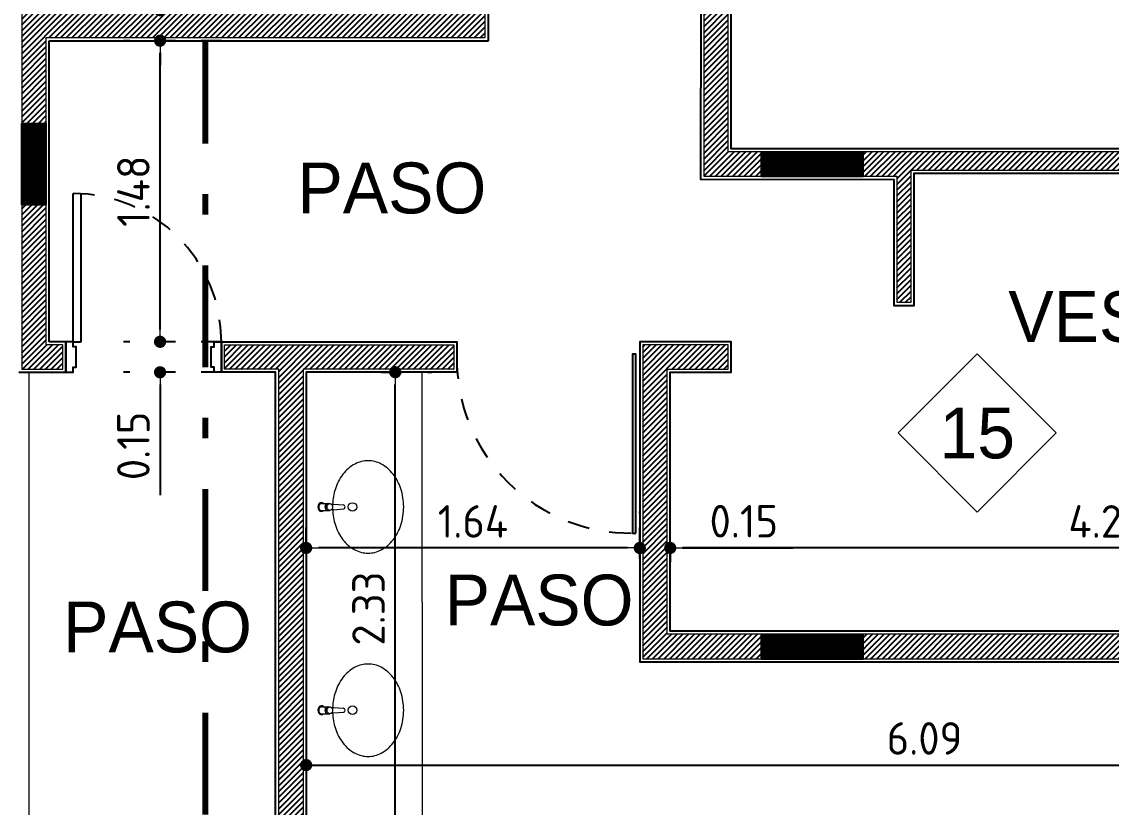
# Model space of a CAD drawing. Extents: x 233 to 569, y -241 to -74.
# Drawn here: x 408.73 to 414.09, y -176.82 to -172.95 of the extents above; entities that cross this region are included whole.
import ezdxf
from ezdxf.enums import TextEntityAlignment as Align

# ---------------------------------------------------------------- set-up
doc = ezdxf.new("R2010")
doc.units = 0
doc.header["$MEASUREMENT"] = 0
for name, pattern in [('ACAD_ISO02W100', [15, 12, -3]), ('DASHDOT', [1, 0.5, -0.25, 0, -0.25]), ('DOT2', [0.125, 0, -0.125])]:
    doc.linetypes.add(name, pattern=pattern)
doc.layers.get('0').update_dxf_attribs({"linetype": 'CONTINUOUS', "lineweight": 50})
doc.layers.get('DEFPOINTS').update_dxf_attribs({"linetype": 'CONTINUOUS'})
for name, color, linetype in [('2D PA ABERTURAS CORTE', 1, 'CONTINUOUS'), ('2D PA ARTEFACTOS SANITARIOS', 8, 'CONTINUOUS'), ('2D PA MUROS', 7, 'CONTINUOUS'), ('2D PB MUROS MAMP. HATCH', 10, 'CONTINUOUS'), ('2D PLATEA ESTRUCTURA COLUMNAS HATCH', 92, 'CONTINUOUS')]:
    doc.layers.add(name, color=color, linetype=linetype)
for name, color, linetype, lineweight in [('2D PA ESTRUCTURA COLUMNAS BORDES', 95, 'CONTINUOUS', 9), ('COTAS', 1, 'CONTINUOUS', 9), ('GRAFISMOS', 8, 'CONTINUOUS', 13), ('LINEAS', 2, 'CONTINUOUS', 20), ('MARCOS', 4, 'CONTINUOUS', 80), ('TEXTOGREEN', 3, 'CONTINUOUS', 40)]:
    doc.layers.add(name, color=color, linetype=linetype, lineweight=lineweight)
doc.styles.add('ARIAL', font='')
doc.styles.get("Standard").update_dxf_attribs({"font": 'bahnschrift.ttf'})
doc.styles.add('SWISSLTCNBT', font='bahnschrift.ttf')
doc.styles.get('ARIAL').set_extended_font_data('DIN')
doc.dimstyles.new('PLANTA', dxfattribs={"dimscale": 0, "dimtxt": 0.16, "dimasz": 0.06, "dimexe": 0.18, "dimexo": 0, "dimgap": 0.05, "dimtad": 1, "dimzin": 0, "dimdsep": 46, "dimtxsty": 'ARIAL', "dimblk1": 'DOT', "dimblk2": 'DOT', "dimsah": 1, "dimcen": 0.09, "dimclrd": 1, "dimclre": 1, "dimclrt": 3, "dimadec": 0, "dimazin": 0, "dimtfac": 1, "dimtofl": 0, "dimtmove": 0, "dimatfit": 3, "dimldrblk": 'DOT', "dimfxl": 0.18, "dimtolj": 1, "dimtzin": 0, "dimarcsym": 0})
pattern_1 = [(45, (-33.139532, 77.621926), (-0.0141421356, 0.0141421356), [])]
pattern_2 = [(90, (-33.139532, 77.62192647), (-0.00025, 7e-20), []), (180, (-33.139532, 77.62192647), (-9e-20, -0.00025), [])]

# ---------------------------------------------------------------- blocks, each defined once
blk = doc.blocks.new('_DOT')
at = {"color": 0, "linetype": 'ByBlock'}
blk.add_line((-0.5, 0), (-1, 0), dxfattribs=at)
at = {"color": 0, "linetype": 'ByBlock', "const_width": 0.5}
blk.add_lwpolyline([(-0.25, 0, 1), (0.25, 0, 1)], format="xyb", close=True, dxfattribs=at)
blk = doc.blocks.new('*D240')
at = {"layer": 'COTAS', "color": 1, "linetype": 'DOT2', "lineweight": -2, "transparency": 16777216}
for p, q in [((411.9177, -175.5105), (411.9177, -175.7201)), ((416.2121, -175.5105), (416.2121, -175.7201))]:
    blk.add_line(p, q, dxfattribs=at)
at = {"layer": 'COTAS', "color": 1, "lineweight": -2, "transparency": 16777216}
blk.add_line((416.1521, -175.5401), (411.9777, -175.5401), dxfattribs=at)
at = {"layer": 'DEFPOINTS', "color": 0, "transparency": 16777216}
for p in [(411.9177, -175.5105), (416.2121, -175.5105), (411.9177, -175.5401)]:
    blk.add_point(p, dxfattribs=at)
at = {"layer": 'COTAS', "color": 1, "lineweight": -2, "transparency": 16777216, "xscale": 0.06, "yscale": 0.06, "zscale": 0.06}
for p, rotation in [((411.9177, -175.5401), 179.9999999999924), ((416.2121, -175.5401), 359.9999999999924)]:
    blk.add_blockref('_DOT', p, dxfattribs=dict(at, rotation=rotation))
at = {"layer": 'COTAS', "color": 3, "transparency": 16777216, "insert": (414.0649, -175.4094), "char_height": 0.16, "attachment_point": 5, "style": 'ARIAL'}
blk.add_mtext('\\A1;4.29', dxfattribs=at)
blk = doc.blocks.new('*D242')
at = {"layer": 'COTAS', "color": 1, "linetype": 'DOT2', "lineweight": -2, "transparency": 16777216}
for p, q in [((410.126, -175.5401), (410.126, -175.3601)), ((411.7677, -175.5401), (411.7677, -175.3601))]:
    blk.add_line(p, q, dxfattribs=at)
at = {"layer": 'COTAS', "color": 1, "lineweight": -2, "transparency": 16777216}
blk.add_line((411.7077, -175.5401), (410.186, -175.5401), dxfattribs=at)
at = {"layer": 'DEFPOINTS', "color": 0, "transparency": 16777216}
for p in [(410.126, -175.5401), (410.126, -175.5401), (411.7677, -175.5401)]:
    blk.add_point(p, dxfattribs=at)
at = {"layer": 'COTAS', "color": 1, "lineweight": -2, "transparency": 16777216, "xscale": 0.06, "yscale": 0.06, "zscale": 0.06}
for p, rotation in [((410.126, -175.5401), 180.000000000004), ((411.7677, -175.5401), 3.996802888650564e-12)]:
    blk.add_blockref('_DOT', p, dxfattribs=dict(at, rotation=rotation))
at = {"layer": 'COTAS', "color": 3, "transparency": 16777216, "insert": (410.9468, -175.4094), "char_height": 0.16, "attachment_point": 5, "style": 'ARIAL'}
blk.add_mtext('\\A1;1.64', dxfattribs=at)
blk = doc.blocks.new('*D243')
at = {"layer": 'COTAS', "color": 1, "linetype": 'DOT2', "lineweight": -2, "transparency": 16777216}
for p, q in [((411.7677, -175.5938), (411.7677, -175.3601)), ((411.9177, -175.5938), (411.9177, -175.3601))]:
    blk.add_line(p, q, dxfattribs=at)
at = {"layer": 'COTAS', "color": 1, "lineweight": -2, "transparency": 16777216}
for p, q in [((411.7077, -175.5401), (411.6477, -175.5401)), ((411.9777, -175.5401), (412.5219, -175.5401))]:
    blk.add_line(p, q, dxfattribs=at)
at = {"layer": 'DEFPOINTS', "color": 0, "transparency": 16777216}
for p in [(411.9177, -175.5401), (411.7677, -175.5938), (411.9177, -175.5938)]:
    blk.add_point(p, dxfattribs=at)
at = {"layer": 'COTAS', "color": 1, "lineweight": -2, "transparency": 16777216, "xscale": 0.06, "yscale": 0.06, "zscale": 0.06}
blk.add_blockref('_DOT', (411.7677, -175.5401), dxfattribs=at)
at = {"layer": 'COTAS', "color": 1, "lineweight": -2, "transparency": 16777216, "xscale": 0.06, "yscale": 0.06, "zscale": 0.06, "rotation": 180}
blk.add_blockref('_DOT', (411.9177, -175.5401), dxfattribs=at)
at = {"layer": 'COTAS', "color": 3, "transparency": 16777216, "insert": (412.2798, -175.4086), "char_height": 0.16, "attachment_point": 5, "style": 'ARIAL'}
blk.add_mtext('\\A1;0.15', dxfattribs=at)
blk = doc.blocks.new('*D244')
at = {"layer": 'COTAS', "color": 1, "linetype": 'DOT2', "lineweight": -2, "transparency": 16777216}
for p, q in [((409.7089, -173.0449), (409.2272, -173.0449)), ((409.7089, -174.526), (409.2272, -174.526))]:
    blk.add_line(p, q, dxfattribs=at)
at = {"layer": 'COTAS', "color": 1, "lineweight": -2, "transparency": 16777216}
blk.add_line((409.4072, -174.466), (409.4072, -173.1049), dxfattribs=at)
at = {"layer": 'DEFPOINTS', "color": 0, "transparency": 16777216}
for p in [(409.4072, -173.0449), (409.7089, -173.0449), (409.7089, -174.526)]:
    blk.add_point(p, dxfattribs=at)
at = {"layer": 'COTAS', "color": 1, "lineweight": -2, "transparency": 16777216, "xscale": 0.06, "yscale": 0.06, "zscale": 0.06}
for p, rotation in [((409.4072, -173.0449), 90), ((409.4072, -174.526), 270)]:
    blk.add_blockref('_DOT', p, dxfattribs=dict(at, rotation=rotation))
at = {"layer": 'COTAS', "color": 3, "transparency": 16777216, "insert": (409.2759, -173.7854), "char_height": 0.16, "attachment_point": 5, "rotation": 90, "style": 'ARIAL'}
blk.add_mtext('\\A1;1.48', dxfattribs=at)
blk = doc.blocks.new('*D245')
at = {"layer": 'COTAS', "color": 1, "lineweight": -2, "transparency": 16777216}
for p, q in [((409.4072, -174.466), (409.4072, -174.406)), ((409.4072, -174.736), (409.4072, -175.2802))]:
    blk.add_line(p, q, dxfattribs=at)
at = {"layer": 'COTAS', "color": 1, "linetype": 'DOT2', "lineweight": -2, "transparency": 16777216}
for p, q in [((409.7089, -174.526), (409.2272, -174.526)), ((409.7089, -174.676), (409.2272, -174.676))]:
    blk.add_line(p, q, dxfattribs=at)
at = {"layer": 'DEFPOINTS', "color": 0, "transparency": 16777216}
for p in [(409.7089, -174.526), (409.4072, -174.676), (409.7089, -174.676)]:
    blk.add_point(p, dxfattribs=at)
at = {"layer": 'COTAS', "color": 1, "lineweight": -2, "transparency": 16777216, "xscale": 0.06, "yscale": 0.06, "zscale": 0.06}
for p, rotation in [((409.4072, -174.526), 270), ((409.4072, -174.676), 90)]:
    blk.add_blockref('_DOT', p, dxfattribs=dict(at, rotation=rotation))
at = {"layer": 'COTAS', "color": 3, "transparency": 16777216, "insert": (409.2758, -175.0381), "char_height": 0.16, "attachment_point": 5, "rotation": 90, "style": 'ARIAL'}
blk.add_mtext('\\A1;0.15', dxfattribs=at)
blk = doc.blocks.new('*D250')
at = {"layer": 'COTAS', "color": 1, "lineweight": -2, "transparency": 16777216}
for p, q in [((409.4072, -172.8349), (409.4072, -172.2907)), ((409.4072, -173.1049), (409.4072, -173.1649))]:
    blk.add_line(p, q, dxfattribs=at)
at = {"layer": 'COTAS', "color": 1, "linetype": 'DOT2', "lineweight": -2, "transparency": 16777216}
for p, q in [((409.3276, -172.8949), (409.5872, -172.8949)), ((409.3276, -173.0449), (409.5872, -173.0449))]:
    blk.add_line(p, q, dxfattribs=at)
at = {"layer": 'DEFPOINTS', "color": 0, "transparency": 16777216}
for p in [(409.3276, -172.8949), (409.4072, -172.8949), (409.3276, -173.0449)]:
    blk.add_point(p, dxfattribs=at)
at = {"layer": 'COTAS', "color": 1, "lineweight": -2, "transparency": 16777216, "xscale": 0.06, "yscale": 0.06, "zscale": 0.06}
for p, rotation in [((409.4072, -172.8949), 270), ((409.4072, -173.0449), 90)]:
    blk.add_blockref('_DOT', p, dxfattribs=dict(at, rotation=rotation))
at = {"layer": 'COTAS', "color": 3, "transparency": 16777216, "insert": (409.2758, -172.5328), "char_height": 0.16, "attachment_point": 5, "rotation": 90, "style": 'ARIAL'}
blk.add_mtext('\\A1;0.15', dxfattribs=at)
blk = doc.blocks.new('*D251')
at = {"layer": '2D PA ARTEFACTOS SANITARIOS', "color": 1, "linetype": 'DOT2', "lineweight": -2, "transparency": 16777216}
for p, q in [((410.126, -176.4886), (410.126, -176.788)), ((416.2121, -176.4888), (416.2121, -176.7882))]:
    blk.add_line(p, q, dxfattribs=at)
at = {"layer": '2D PA ARTEFACTOS SANITARIOS', "color": 1, "lineweight": -2, "transparency": 16777216}
blk.add_line((410.186, -176.608), (416.1521, -176.6082), dxfattribs=at)
at = {"layer": 'DEFPOINTS', "color": 0, "transparency": 16777216}
for p in [(410.126, -176.4886), (416.2121, -176.4888), (416.2121, -176.6082)]:
    blk.add_point(p, dxfattribs=at)
at = {"layer": '2D PA ARTEFACTOS SANITARIOS', "color": 1, "lineweight": -2, "transparency": 16777216, "xscale": 0.06, "yscale": 0.06, "zscale": 0.06}
for p, rotation in [((410.126, -176.608), 179.9979662513906), ((416.2121, -176.6082), 359.9979662513906)]:
    blk.add_blockref('_DOT', p, dxfattribs=dict(at, rotation=rotation))
at = {"layer": '2D PA ARTEFACTOS SANITARIOS', "color": 3, "lineweight": 20, "transparency": 16777216, "insert": (413.1691, -176.4768), "char_height": 0.16, "attachment_point": 5, "rotation": 359.998, "style": 'ARIAL'}
blk.add_mtext('\\A1;6.09', dxfattribs=at)
blk = doc.blocks.new('*D420')
at = {"layer": 'COTAS', "color": 1, "linetype": 'DOT2', "lineweight": -2, "transparency": 16777216}
for p, q in [((410.4974, -174.6756), (410.7445, -174.6756)), ((410.4974, -177.0013), (410.7445, -177.0013))]:
    blk.add_line(p, q, dxfattribs=at)
at = {"layer": 'COTAS', "color": 1, "lineweight": -2, "transparency": 16777216}
blk.add_line((410.5645, -176.9413), (410.5645, -174.7356), dxfattribs=at)
at = {"layer": 'DEFPOINTS', "color": 0, "transparency": 16777216}
for p in [(410.4974, -174.6756), (410.5645, -174.6756), (410.4974, -177.0013)]:
    blk.add_point(p, dxfattribs=at)
at = {"layer": 'COTAS', "color": 1, "lineweight": -2, "transparency": 16777216, "xscale": 0.06, "yscale": 0.06, "zscale": 0.06}
for p, rotation in [((410.5645, -174.6756), 90), ((410.5645, -177.0013), 270)]:
    blk.add_blockref('_DOT', p, dxfattribs=dict(at, rotation=rotation))
at = {"layer": 'COTAS', "color": 3, "transparency": 16777216, "insert": (410.4329, -175.8384), "char_height": 0.16, "attachment_point": 5, "rotation": 90, "style": 'ARIAL'}
blk.add_mtext('\\A1;2.33', dxfattribs=at)

msp = doc.modelspace()

# ---------------------------------------------------------------- hatches: boundary and pattern name
at = {"layer": '2D PB MUROS MAMP. HATCH'}
h = msp.add_hatch(dxfattribs=at)
h.set_pattern_fill('_USER', color=256, scale=0.02, angle=45, pattern_type=0)
h.set_pattern_definition(pattern_1)
h.paths.add_polyline_path([(408.7267, -173.4515), (408.8467, -173.4515), (408.8467, -173.0299), (409.6306, -173.0299), (409.6306, -172.9099), (408.9167, -172.9099), (408.9167, -172.0182), (408.7267, -172.0182)])
h.paths.add_polyline_path([(409.6306, -172.9099), (409.6306, -173.0299), (411.0076, -173.0299), (411.0076, -170.4957), (410.4876, -170.4957), (410.4876, -170.5857), (410.8876, -170.5857), (410.8876, -172.9099)])
h = msp.add_hatch(dxfattribs=at)
h.set_pattern_fill('_USER', color=256, scale=0.02, angle=45, pattern_type=0)
h.set_pattern_definition(pattern_1)
h.paths.add_polyline_path([(413.033, -173.712), (413.033, -174.3319), (413.103, -174.3319), (413.1032, -173.6819), (416.127, -173.6818), (416.127, -173.5918), (412.8119, -173.5918), (412.8119, -173.7118)])
h.paths.add_polyline_path([(416.4171, -173.5918), (416.2271, -173.5918), (416.2271, -174.5087), (416.4171, -174.5087)])
h.paths.add_polyline_path([(416.2271, -173.5918), (416.4171, -173.5918), (416.4171, -172.0191), (416.2271, -172.0191)])
h = msp.add_hatch(dxfattribs=at)
h.set_pattern_fill('_USER', color=256, scale=0.02, angle=45, pattern_type=0)
h.set_pattern_definition(pattern_1)
h.paths.add_polyline_path([(412.2026, -172.8397), (412.0826, -172.8397), (412.0823, -173.7115), (412.4119, -173.7117), (412.4119, -173.5918), (412.2026, -173.5918)])
h = msp.add_hatch(dxfattribs=at)
h.set_pattern_fill('_USER', color=256, scale=0.02, angle=45, pattern_type=0)
h.set_pattern_definition(pattern_1)
h.paths.add_polyline_path([(408.7267, -174.661), (408.9289, -174.661), (408.9289, -174.541), (408.8467, -174.541), (408.8467, -173.852), (408.7267, -173.852)])
h = msp.add_hatch(dxfattribs=at)
h.set_pattern_fill('_USER', color=256, scale=0.02, angle=45, pattern_type=0)
h.set_pattern_definition(pattern_1)
h.paths.add_polyline_path([(412.4119, -178.4368), (412.4119, -178.3166), (412.0735, -178.3166), (412.0735, -178.0986), (411.8735, -178.0987), (411.8735, -177.834), (411.7834, -177.834), (411.7835, -178.3166), (410.111, -178.3166), (410.111, -177.834), (409.991, -177.834), (409.991, -178.437)])
h.paths.add_polyline_path([(411.7834, -177.834), (411.8735, -177.834), (411.8735, -177.1859), (412.0735, -177.1859), (412.0735, -177.0159), (411.7833, -177.0159)])
h.paths.add_polyline_path([(409.991, -177.834), (410.111, -177.834), (410.111, -174.6606), (410.8526, -174.6606), (410.8526, -174.5409), (409.7239, -174.541), (409.7239, -174.6606), (409.991, -174.6606)])
h = msp.add_hatch(dxfattribs=at)
h.set_pattern_fill('_USER', color=256, scale=0.02, angle=45, pattern_type=0)
h.set_pattern_definition(pattern_1)
h.paths.add_polyline_path([(411.9027, -174.6606), (412.1579, -174.6606), (412.1579, -174.5409), (411.7826, -174.5409), (411.7827, -176.086), (412.1579, -176.0859), (412.1579, -175.9649), (411.9027, -175.9649)])
h.paths.add_polyline_path([(412.2026, -174.5409), (412.1579, -174.5409), (412.1579, -174.6606), (412.2026, -174.6606)])
h.paths.add_polyline_path([(412.1579, -175.9649), (412.1579, -176.0859), (412.6589, -176.0859), (412.6589, -175.9649)])
h.paths.add_polyline_path([(415.5614, -176.0859), (415.5614, -175.9649), (412.6589, -175.9649), (412.6589, -176.0859)])
h.paths.add_polyline_path([(416.2271, -176.0859), (416.2271, -176.6885), (416.4171, -176.6885), (416.4171, -175.3387), (416.2271, -175.3387), (416.2271, -175.9649), (415.5614, -175.9649), (415.5614, -176.0859)])
at = {"layer": '2D PLATEA ESTRUCTURA COLUMNAS HATCH'}
h = msp.add_hatch(dxfattribs=at)
h.set_pattern_fill('NET', color=256, scale=0.002, angle=90)
h.set_pattern_definition(pattern_2)
h.paths.add_polyline_path([(408.7267, -173.8515), (408.8467, -173.8515), (408.8467, -173.4515), (408.7267, -173.4515)])
h = msp.add_hatch(dxfattribs=at)
h.set_pattern_fill('NET', color=256, scale=0.002, angle=90)
h.set_pattern_definition(pattern_2)
h.paths.add_polyline_path([(412.8673, -173.7118), (412.8673, -173.5918), (412.3673, -173.5918), (412.3673, -173.7118)])
h = msp.add_hatch(dxfattribs=at)
h.set_pattern_fill('NET', color=256, scale=0.002, angle=90)
h.set_pattern_definition(pattern_2)
h.paths.add_polyline_path([(412.8672, -176.0859), (412.8672, -175.9649), (412.3672, -175.9649), (412.3672, -176.0859)])

# ---------------------------------------------------------------- linework, layer by layer
at = {"layer": '2D PA ABERTURAS CORTE'}
for p, q in [((408.9789, -174.526), (408.9789, -173.796)), ((409.0189, -174.526), (409.0189, -173.7971)), ((408.9439, -174.676), (408.9439, -174.526)), ((409.7089, -174.556), (409.7089, -174.676))]:
    msp.add_line(p, q, dxfattribs=at)
for points in [[(408.9439, -174.526), (408.9439, -174.676), (408.9789, -174.676), (408.9789, -174.651), (408.9939, -174.651), (408.9939, -174.551), (408.9789, -174.551), (408.9789, -174.526)], [(409.7089, -174.526), (409.7089, -174.676), (409.6739, -174.676), (409.6739, -174.651), (409.6589, -174.651), (409.6589, -174.551), (409.6739, -174.551), (409.6739, -174.526)], [(411.7477, -175.4668), (411.7477, -174.5867), (411.7326, -174.5867), (411.7326, -175.4668)]]:
    msp.add_lwpolyline(points, close=True, dxfattribs=at)
msp.add_lwpolyline([(408.9789, -174.526), (409.0189, -174.526)], dxfattribs=at)
at = {"layer": '2D PA ABERTURAS CORTE', "linetype": 'ACAD_ISO02W100', "ltscale": 0.009}
for centre, radius, start, end in [((408.9789, -174.526), 0.73, 0, 90), ((411.7232, -174.6112), 0.8556, 179.3, 270.6313)]:
    msp.add_arc(centre, radius, start, end, dxfattribs=at)
at = {"layer": '2D PA ARTEFACTOS SANITARIOS', "color": 251, "lineweight": 20}
for p, q in [((410.6957, -174.6756), (410.6963, -177.0013)), ((410.2015, -175.3214), (410.2423, -175.3214)), ((410.2015, -175.3554), (410.2423, -175.3554)), ((410.2618, -175.325), (410.3078, -175.3286)), ((410.2618, -175.3519), (410.3078, -175.3483)), ((410.2015, -176.3214), (410.2423, -176.3214)), ((410.2015, -176.3554), (410.2423, -176.3554)), ((410.2618, -176.325), (410.3078, -176.3285)), ((410.2618, -176.3518), (410.3078, -176.3483))]:
    msp.add_line(p, q, dxfattribs=at)
at = {"layer": '2D PA ARTEFACTOS SANITARIOS'}
msp.add_line((410.1259, -175.0444), (410.1259, -176.0759), dxfattribs=at)
at = {"layer": '2D PA ARTEFACTOS SANITARIOS', "color": 251, "lineweight": 20}
for centre in [(410.3539, -175.3384), (410.3539, -176.3384)]:
    msp.add_circle(centre, 0.021, dxfattribs=at)
for centre, radius, start, end in [((410.4546, -175.291), 0.1861, 118.3017, 142.4317), ((410.4309, -175.2469), 0.136, 90.0003, 118.3017), ((410.4309, -175.2469), 0.136, 61.6988, 90.0003), ((410.4071, -175.291), 0.1861, 37.5689, 61.6988), ((410.4919, -175.3197), 0.2331, 142.4317, 162.3271), ((410.3698, -175.3197), 0.2331, 17.6735, 37.5689), ((410.5507, -175.3384), 0.2948, 162.3271, 177.2659), ((410.3111, -175.3384), 0.2948, 0.0003, 17.6735), ((410.2782, -175.1528), 0.173, 260.0619, 264.5659), ((410.2782, -175.5241), 0.173, 95.4346, 99.9386), ((410.5507, -175.3384), 0.2948, 179.6354, 180.0003), ((410.5507, -175.3384), 0.2948, 180.0003, 180.3651), ((410.5507, -175.3384), 0.2948, 182.7346, 197.6735), ((410.3111, -175.3384), 0.2948, 342.3271, 0.0003), ((410.4919, -175.3572), 0.2331, 197.6735, 217.5689), ((410.3698, -175.3572), 0.2331, 322.4317, 342.3271), ((410.4546, -175.3859), 0.1861, 217.5689, 241.6988), ((410.4071, -175.3859), 0.1861, 298.3017, 322.4317), ((410.4309, -175.4299), 0.136, 241.6988, 270.0003), ((410.4309, -175.4299), 0.136, 270.0003, 298.3017), ((410.4546, -176.291), 0.1861, 118.3015, 142.4314), ((410.4309, -176.2469), 0.136, 90, 118.3015), ((410.4309, -176.2469), 0.136, 61.6985, 90), ((410.4071, -176.291), 0.1861, 37.5686, 61.6985), ((410.4919, -176.3197), 0.2331, 142.4314, 162.3268), ((410.3698, -176.3197), 0.2331, 17.6732, 37.5686), ((410.5507, -176.3384), 0.2948, 162.3268, 177.2657), ((410.3111, -176.3384), 0.2948, 0, 17.6732), ((410.2782, -176.1527), 0.173, 260.0616, 264.5657), ((410.2782, -176.5241), 0.173, 95.4343, 99.9384), ((410.5507, -176.3384), 0.2948, 179.6352, 180), ((410.5507, -176.3384), 0.2948, 180, 180.3648), ((410.5507, -176.3384), 0.2948, 182.7343, 197.6732), ((410.3111, -176.3384), 0.2948, 342.3268, 360), ((410.4919, -176.3571), 0.2331, 197.6732, 217.5686), ((410.3698, -176.3571), 0.2331, 322.4314, 342.3268), ((410.4546, -176.3858), 0.1861, 217.5686, 241.6985), ((410.4071, -176.3858), 0.1861, 298.3015, 322.4314), ((410.4309, -176.4299), 0.136, 241.6985, 270), ((410.4309, -176.4299), 0.136, 270, 298.3015)]:
    msp.add_arc(centre, radius, start, end, dxfattribs=at)
for centre, major_axis, ratio, start_param, end_param in [((410.2015, -175.3384), (0, -0.022), 0.818286, 2.453923, 6.970855), ((410.2015, -175.3384), (0, -0.017), 0.785483, 3.141593, 6.283185), ((410.2316, -175.3384), (0, -0.017), 0.803241, 3.141593, 6.283185), ((410.2345, -175.3384), (0, -0.017), 0.803241, 3.141593, 6.283185), ((410.2423, -175.3384), (0, -0.017), 0.803241, 3.141593, 9.424778), ((410.3078, -175.3384), (0, 0.00987), 0.976789, 3.141593, 6.283185), ((410.2015, -176.3384), (0, -0.022), 0.818286, 2.453923, 6.970855), ((410.2015, -176.3384), (0, -0.017), 0.785483, 3.141593, 6.283185), ((410.2316, -176.3384), (0, -0.017), 0.803241, 3.141593, 6.283185), ((410.2345, -176.3384), (0, -0.017), 0.803241, 3.141593, 6.283185), ((410.3078, -176.3384), (0, 0.00987), 0.976789, 3.141593, 6.283185)]:
    msp.add_ellipse(centre, major_axis=major_axis, ratio=ratio, start_param=start_param, end_param=end_param, dxfattribs=at)
msp.add_ellipse((410.2423, -176.3384), major_axis=(0, -0.017), ratio=0.803241, dxfattribs=at)
at = {"layer": '2D PA ESTRUCTURA COLUMNAS BORDES'}
for points in [[(408.7267, -173.852), (408.7267, -173.4515), (408.8467, -173.4515), (408.8467, -173.852)], [(412.8671, -173.7118), (412.3673, -173.7118), (412.3673, -173.5918), (412.8671, -173.5918)], [(412.8671, -176.0859), (412.3673, -176.0859), (412.3673, -175.9649), (412.8671, -175.9649)]]:
    msp.add_lwpolyline(points, close=True, dxfattribs=at)
at = {"layer": '2D PA MUROS'}
for p, q in [((411.0226, -173.0449), (411.0226, -170.4807)), ((408.8617, -174.526), (408.8617, -173.0449)), ((408.8617, -173.0449), (411.0226, -173.0449)), ((408.9439, -174.526), (408.8617, -174.526)), ((408.9439, -174.676), (408.9439, -174.526)), ((408.7117, -174.676), (408.9439, -174.676))]:
    msp.add_line(p, q, dxfattribs=at)
for points in [[(416.2121, -173.9803), (416.2121, -174.5237), (416.4321, -174.5237), (416.4321, -171.812), (416.2121, -171.812), (416.2121, -173.5768), (412.2176, -173.5768), (412.2176, -172.8247), (412.0676, -172.8247), (412.0673, -173.7265), (413.018, -173.727), (413.018, -174.3469), (413.118, -174.3469), (413.1182, -173.6969), (416.112, -173.6968)], [(416.1121, -175.9499), (411.9177, -175.9499), (411.9177, -174.6756), (412.2176, -174.6756), (412.2176, -174.5259), (411.7676, -174.5259), (411.7677, -176.101), (416.2121, -176.1009), (416.2121, -176.7035), (416.4321, -176.7035), (416.4321, -175.3237), (416.2121, -175.3237), (416.2121, -175.6973)]]:
    msp.add_lwpolyline(points, dxfattribs=at)
msp.add_lwpolyline([(416.2121, -177.5035), (416.5122, -177.5035), (416.5119, -178.5539), (415.3763, -178.5539), (415.3763, -178.6503), (415.0025, -178.6503), (415.0025, -178.4516), (409.976, -178.452), (409.976, -174.6756), (409.7089, -174.6756), (409.7089, -174.526), (410.8676, -174.5259), (410.8676, -174.6756), (410.126, -174.6756), (410.126, -178.3016), (411.7685, -178.3016), (411.7683, -177.0009), (412.0885, -177.0009), (412.0885, -177.2009), (411.8885, -177.2009), (411.8885, -178.0837), (412.0885, -178.0836), (412.0885, -178.3016), (416.212, -178.3015)], close=True, dxfattribs=at)
at = {"layer": 'COTAS'}
msp.add_lwpolyline([(413.4284, -175.3634), (413.8173, -174.9745), (413.4284, -174.5856), (413.0394, -174.9745)], close=True, dxfattribs=at)
at = {"layer": 'GRAFISMOS'}
for points in [[(409.7901, -169.5114), (409.7901, -169.2413), (408.7267, -169.2413), (408.7267, -171.8282), (408.0236, -171.8282), (408.0236, -172.0182), (408.7267, -172.0182), (408.7267, -174.661), (408.9289, -174.661), (408.9289, -174.541), (408.8467, -174.541), (408.8467, -173.0299), (411.0076, -173.0299), (411.0076, -170.4957), (410.4876, -170.4957), (410.4876, -170.5857), (410.8876, -170.5857), (410.8876, -172.9099), (408.9167, -172.9099), (408.9167, -169.5113)], [(412.2026, -172.8397), (412.0826, -172.8397), (412.0823, -173.7115), (413.033, -173.712), (413.033, -174.3319), (413.103, -174.3319), (413.1032, -173.6819), (416.2271, -173.6818), (416.2271, -174.5087), (416.4171, -174.5087), (416.4171, -171.827), (416.2271, -171.827), (416.2271, -173.5918), (412.2026, -173.5918)], [(416.2271, -177.5185), (416.4972, -177.5185), (416.4969, -178.5389), (415.3613, -178.5389), (415.3613, -178.6353), (415.0175, -178.6353), (415.0175, -178.4366), (409.991, -178.437), (409.991, -174.6606), (409.7239, -174.6606), (409.7239, -174.541), (410.8526, -174.5409), (410.8526, -174.6606), (410.111, -174.6606), (410.111, -178.3166), (411.7835, -178.3166), (411.7833, -177.0159), (412.0735, -177.0159), (412.0735, -177.1859), (411.8735, -177.1859), (411.8735, -178.0987), (412.0735, -178.0986), (412.0735, -178.3166), (416.227, -178.3165)], [(412.2026, -174.5409), (411.7826, -174.5409), (411.7827, -176.086), (416.2271, -176.0859), (416.2271, -176.6885), (416.4171, -176.6885), (416.4171, -175.3387), (416.2271, -175.3387), (416.2271, -175.9649), (411.9027, -175.9649), (411.9027, -174.6606), (412.2026, -174.6606)]]:
    msp.add_lwpolyline(points, close=True, dxfattribs=at)
at = {"layer": 'LINEAS'}
msp.add_lwpolyline([(408.7617, -174.676), (408.7617, -177.2341), (405.1117, -177.2341), (405.0967, -177.2341)], dxfattribs=at)
at = {"layer": 'MARCOS', "linetype": 'DASHDOT'}
msp.add_line((409.6306, -195.5505), (409.6306, -163.1183), dxfattribs=at)

# ---------------------------------------------------------------- texts
at = {"layer": 'TEXTOGREEN'}
for s, p in [('PASO', (410.0835, -173.8943)), ('VESTIDOR', (413.5814, -174.5269)), ('PASO', (410.8078, -175.9212)), ('PASO', (408.9303, -176.0537))]:
    msp.add_text(s, height=0.25, dxfattribs=at).set_placement(p)
at = {"layer": 'TEXTOGREEN', "style": 'SWISSLTCNBT'}
msp.add_text('15', height=0.25, dxfattribs=at).set_placement((413.4284, -174.9745), align=Align.MIDDLE_CENTER)

# ---------------------------------------------------------------- dimensions: what is measured, and where the dimension line sits
at = {"layer": '2D PA ARTEFACTOS SANITARIOS', "color": 251, "lineweight": 20}
dim = msp.add_aligned_dim(p1=(410.126, -176.4886), p2=(416.2121, -176.4888), distance=-0.1194, dimstyle='PLANTA', override={"dimscale": 1}, dxfattribs=at)
dim.commit()
dim.dimension.update_dxf_attribs({"geometry": '*D251', "text_midpoint": (413.1691, -176.4768)})
at = {"layer": 'COTAS'}
for p1, p2, distance, picture, middle in [((409.3276, -173.0449), (409.3276, -172.8949), -0.0796, '*D250', (409.2758, -172.5328)), ((409.7089, -174.526), (409.7089, -173.0449), 0.3016, '*D244', (409.2759, -173.7854)), ((409.7089, -174.526), (409.7089, -174.676), -0.3016, '*D245', (409.2758, -175.0381)), ((410.4974, -177.0013), (410.4974, -174.6756), -0.0671, '*D420', (410.4329, -175.8384)), ((411.7677, -175.5401), (410.126, -175.5401), 0, '*D242', (410.9468, -175.4094)), ((411.7677, -175.5938), (411.9177, -175.5938), 0.0537, '*D243', (412.2798, -175.4086)), ((416.2121, -175.5105), (411.9177, -175.5105), 0.0296, '*D240', (414.0649, -175.4094))]:
    dim = msp.add_aligned_dim(p1=p1, p2=p2, distance=distance, dimstyle='PLANTA', override={"dimscale": 1}, dxfattribs=at)
    dim.commit()
    dim.dimension.update_dxf_attribs({"geometry": picture, "text_midpoint": middle})

doc.saveas('drawing.dxf')
